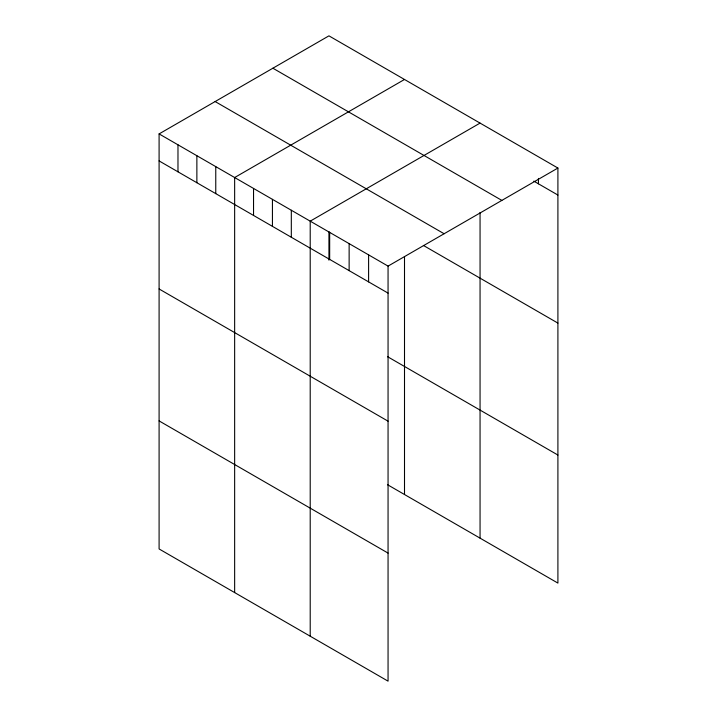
<?xml version="1.0" encoding="UTF-8"?>
<svg xmlns="http://www.w3.org/2000/svg" width="717" height="717" viewBox="0 0 717 717"><rect width="100%" height="100%" fill="white"/><g stroke="black" fill="none" stroke-linecap="round" stroke-linejoin="round"><path stroke-width="1.08" d="M159.093 133.909L388.058 266.106L388.058 681.15L159.093 548.953L159.093 133.909L328.942 35.85L557.907 168.047L557.907 583.091L387.503 484.701M404.505 79.47L234.647 177.538L234.647 592.583M480.058 123.1L310.21 221.159L310.21 636.203M388.058 266.106L557.907 168.047M533.815 181.132L557.907 195.051M272.89 68.214L501.855 200.401M215.145 101.554L444.11 233.742M423.388 245.438L557.907 323.098M159.093 160.913L388.058 293.11M387.503 356.654L557.907 455.035M159.093 288.969L388.058 421.166M159.093 420.906L388.058 553.094M538.449 178.408L538.449 183.812M480.058 212.456L480.058 538.144M404.505 256.516L404.505 494.515M368.601 254.867L368.601 281.871M349.134 243.637L349.134 270.641M329.668 232.398L329.668 259.402M328.942 231.591L328.942 260.172M291.317 210.251L291.317 237.255M272.433 199.344L272.433 226.348M253.54 188.446L253.54 215.45M215.763 166.631L215.763 193.635M196.87 155.723L196.87 182.727M177.977 144.816L177.977 171.82"/></g></svg>
